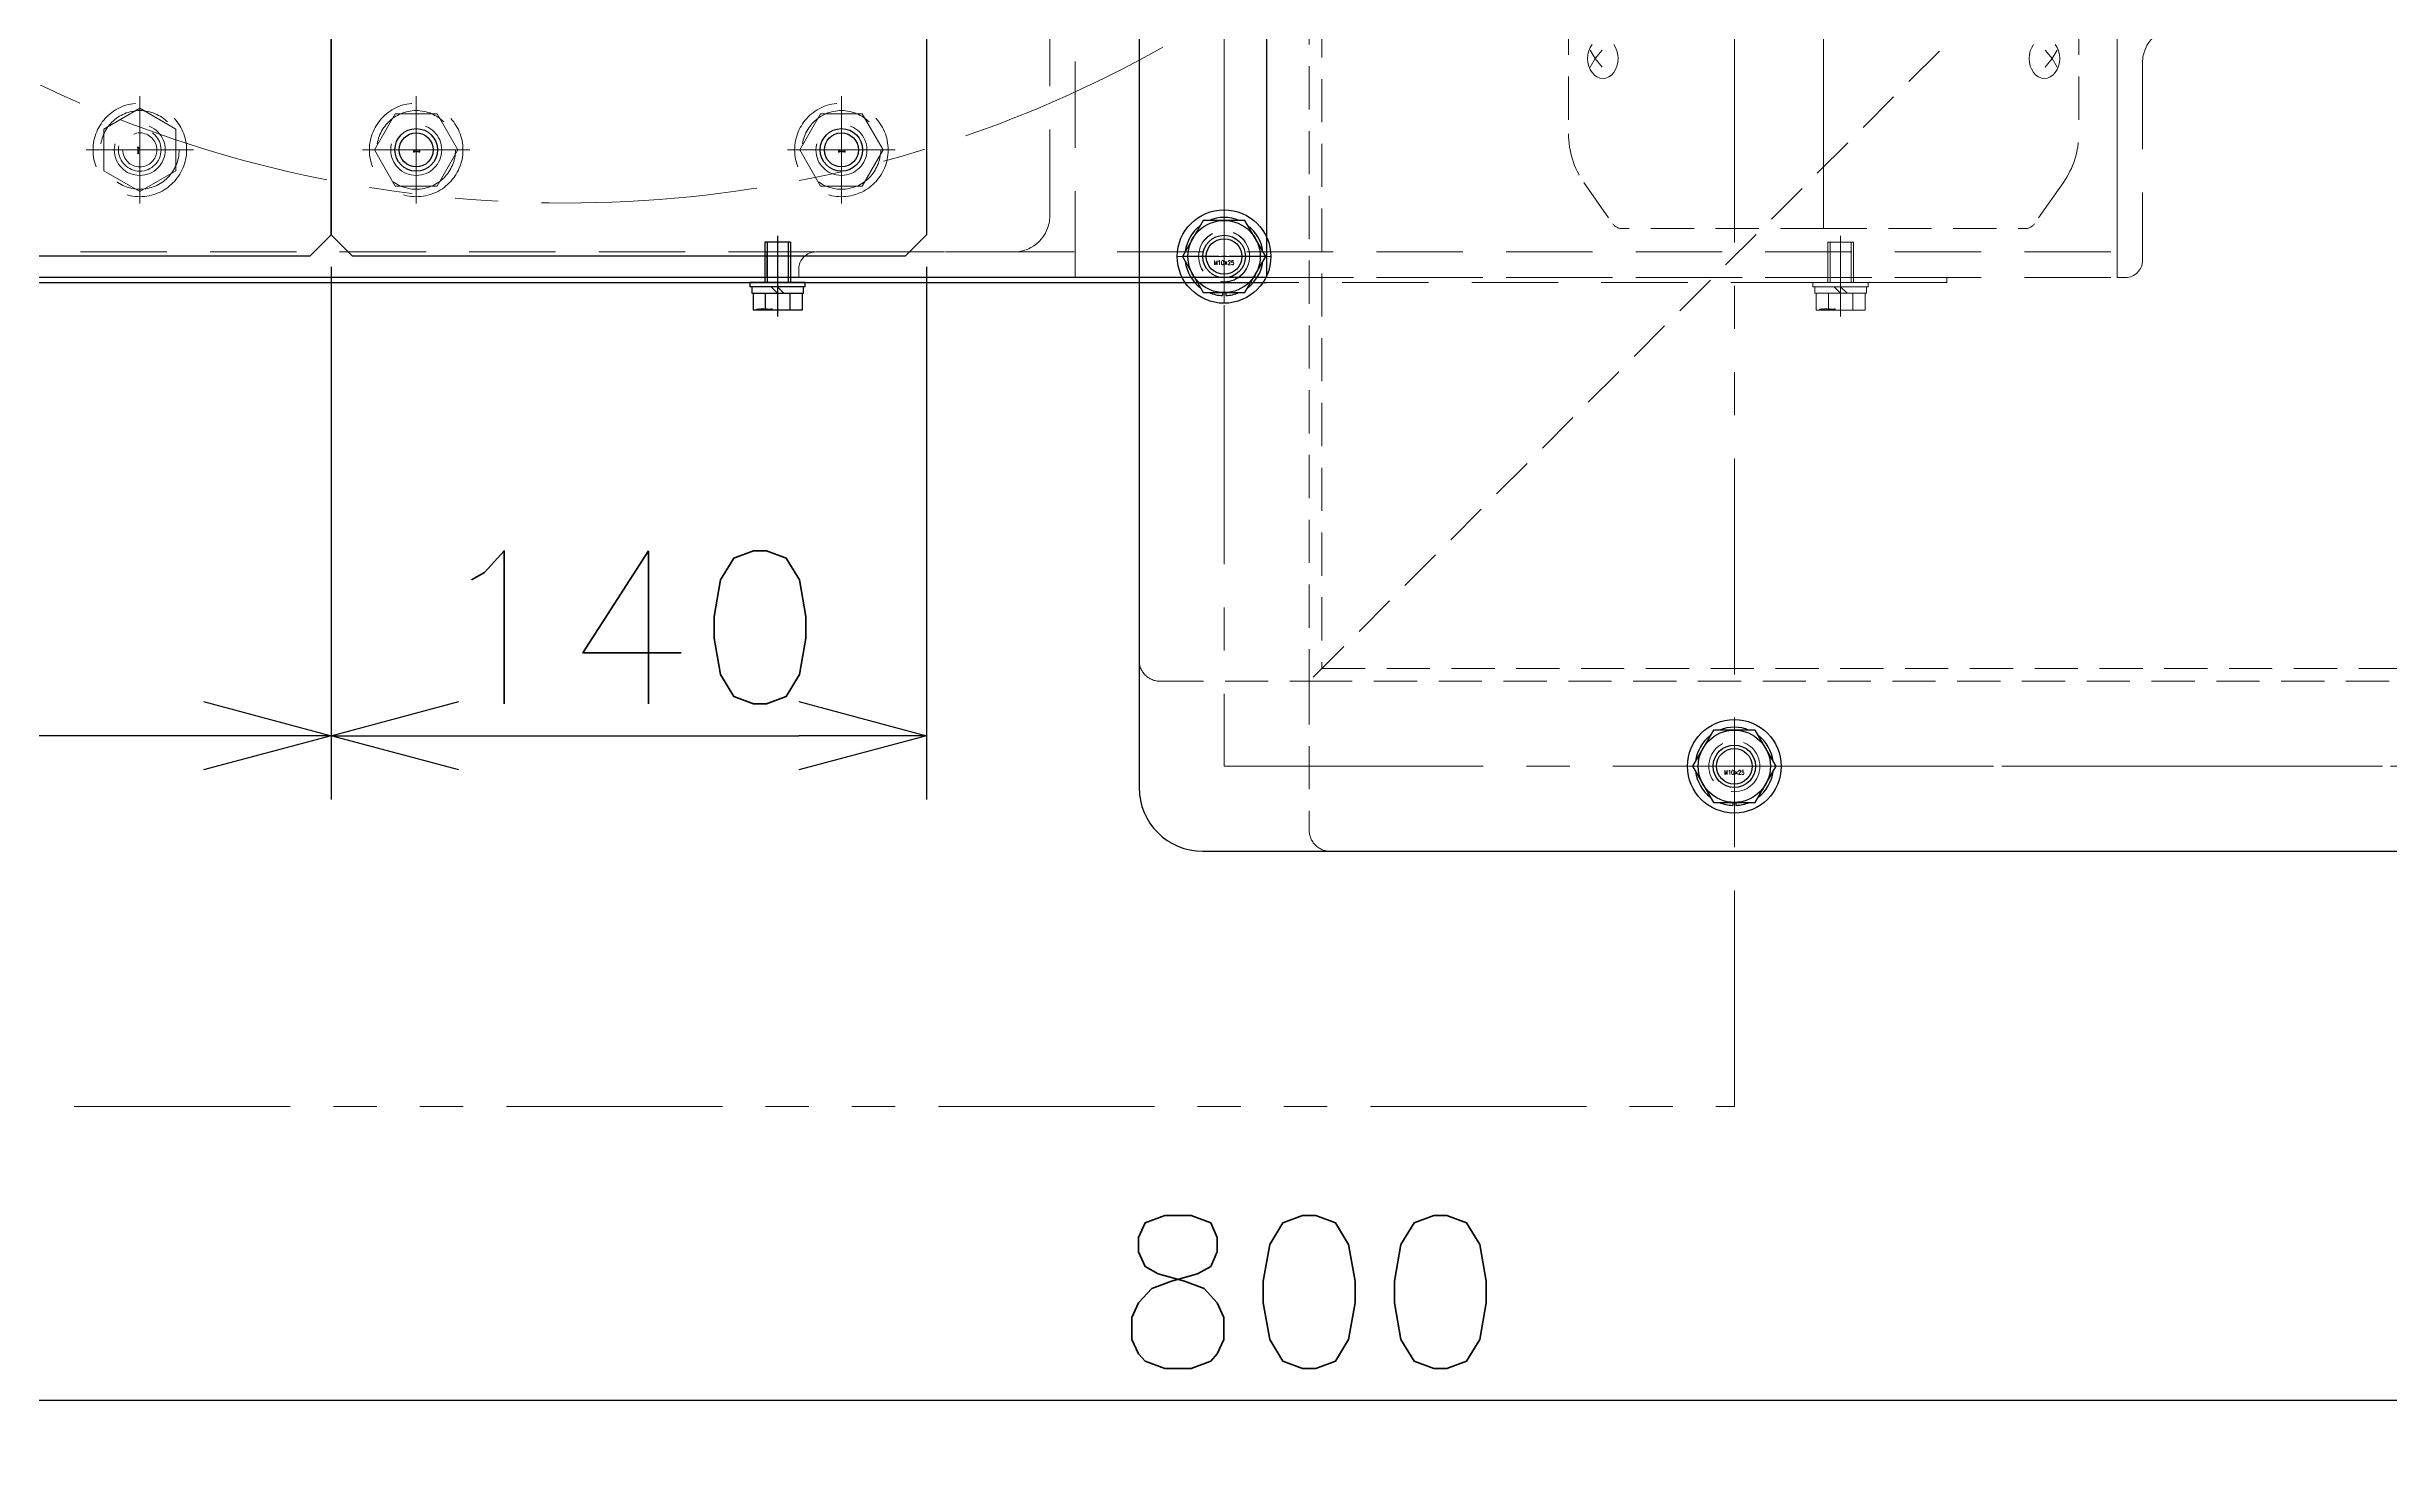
# Model space of a CAD drawing. Header units: millimetres. Extents: x 0 to 49006, y -7876 to 6995.
# Drawn here: x 31043 to 31594, y 5315 to 5649 of the extents above; entities that cross this region are included whole.
import ezdxf

# ---------------------------------------------------------------- set-up
doc = ezdxf.new("R2010")
doc.units = ezdxf.units.MM
doc.header["$LTSCALE"] = 3.2
doc.header["$PDMODE"] = 99
doc.header["$PDSIZE"] = 1
for name, pattern in [('CENTER2', [28.575, 19.05, -3.175, 3.175, -3.175]), ('HIDDEN', [9.525, 6.35, -3.175]), ('HIDDEN2', [4.7625, 3.175, -1.5875]), ('PHANTOM2', [31.75, 15.875, -3.175, 3.175, -3.175, 3.175, -3.175])]:
    doc.linetypes.add(name, pattern=pattern)
for name, color, linetype, lineweight in [('01_外形線', 7, 'Continuous', 25), ('03_かくれ線', 6, 'HIDDEN2', 13), ('04_HIDDEN', 2, 'HIDDEN', 13), ('04_中心線', 1, 'CENTER2', 9), ('05_CENTER', 4, 'CENTER2', 13), ('06_PHANTOM', 2, 'PHANTOM2', 13), ('08_DIM', 3, 'Continuous', 13)]:
    doc.layers.add(name, color=color, linetype=linetype, lineweight=lineweight)
doc.layers.add('10_DRAFT', color=8, linetype='Continuous', lineweight=0, plot=False)
doc.layers.add('10_補助線', color=8, linetype='Continuous', lineweight=13, plot=False)
doc.styles.add('KSS_TXT', font='txt.shx', dxfattribs={"bigfont": 'extfont2.shx'})
doc.styles.add('KSS_TXT_L', font='txt.shx', dxfattribs={"height": 36, "bigfont": 'extfont2.shx'})
doc.styles.add('寸法用', font='simplex.shx', dxfattribs={"width": 0.8, "bigfont": '@extfont2.shx'})
doc.dimstyles.new('KSS_DIM', dxfattribs={"dimscale": 12, "dimtxt": 3, "dimasz": 2.5, "dimexe": 1.25, "dimexo": 0.625, "dimtad": 1, "dimdsep": 46, "dimtxsty": 'KSS_TXT', "dimblk": 'OPEN30', "dimcen": 0, "dimazin": 2, "dimtfac": 0.75, "dimtmove": 0, "dimatfit": 3, "dimldrblk": 'OPEN30', "dimfxl": 1.25, "dimtolj": 1, "dimarcsym": 0})

# ---------------------------------------------------------------- blocks, each defined once
blk = doc.blocks.new('_Open30')
at = {"color": 0, "linetype": 'ByBlock', "lineweight": -2}
for p, q in [((-1, 0.268), (0, 0)), ((0, 0), (-1, -0.268)), ((0, 0), (-1, 0))]:
    blk.add_line(p, q, dxfattribs=at)
blk = doc.blocks.new('*D1979')
at = {"layer": '08_DIM', "color": 0, "lineweight": -2, "transparency": 16777216}
for p, q in [((30939.72, 5747.98), (30939.72, 5315.34)), ((31739.72, 5479.81), (31739.72, 5315.34)), ((31709.72, 5330.34), (30969.72, 5330.34))]:
    blk.add_line(p, q, dxfattribs=at)
at = {"layer": 'Defpoints', "color": 0, "transparency": 16777216}
for p in [(30939.72, 5755.48), (31739.72, 5487.31), (30939.72, 5330.34)]:
    blk.add_point(p, dxfattribs=at)
at = {"layer": '08_DIM', "color": 0, "lineweight": -2, "transparency": 16777216, "xscale": 30, "yscale": 30, "zscale": 30, "rotation": 180}
blk.add_blockref('_Open30', (30939.72, 5330.34), dxfattribs=at)
at = {"layer": '08_DIM', "color": 0, "lineweight": -2, "transparency": 16777216, "xscale": 30, "yscale": 30, "zscale": 30}
blk.add_blockref('_Open30', (31739.72, 5330.34), dxfattribs=at)
at = {"layer": '08_DIM', "color": 0, "transparency": 16777216, "insert": (31339.72, 5355.84), "char_height": 36, "attachment_point": 5, "style": 'KSS_TXT'}
blk.add_mtext('\\A1;800', dxfattribs=at)
blk = doc.blocks.new('A$C71336A15_1_1')
at = {"color": 0}
for radius in [27.5, 21, 19.69]:
    blk.add_circle((0, 0), radius, dxfattribs=at)
at = {"layer": '05_CENTER'}
for p, q in [((0, 31.5), (0, -31.5)), ((-31.5, 0), (31.5, 0))]:
    blk.add_line(p, q, dxfattribs=at)
blk = doc.blocks.new('A$C491655AE_1_1')
at = {"color": 0, "linetype": 'CENTER2'}
for p, q in [((0, -12.64), (0, 12.64)), ((-12.64, 0), (12.64, 0))]:
    blk.add_line(p, q, dxfattribs=at)
at = {"color": 0}
for p, q in [((-9.81, 0), (-4.91, 8.5)), ((-4.91, 8.5), (4.91, 8.5)), ((4.91, 8.5), (9.81, 0)), ((-4.91, -8.5), (-9.81, 0)), ((9.81, 0), (4.91, -8.5)), ((4.91, -8.5), (-4.91, -8.5))]:
    blk.add_line(p, q, dxfattribs=at)
for radius in [11, 9.25]:
    blk.add_circle((0, 0), radius, dxfattribs=at)
at = {"layer": '10_DRAFT', "style": 'KSS_TXT_L'}
blk.add_text('BT-M10', height=0.3, dxfattribs=at).set_placement((-0.7, -0.54))
blk = doc.blocks.new('M6Za_1_1')
at = {"color": 0}
for radius in [5.5, 3.4]:
    blk.add_circle((0, 0), radius, dxfattribs=at)
at = {"layer": '05_CENTER'}
for p, q in [((0, -7.84), (0, 7.84)), ((7.84, 0), (-7.84, 0))]:
    blk.add_line(p, q, dxfattribs=at)
blk = doc.blocks.new('A$C51C205AC_1_1')
at = {"color": 0}
blk.add_lwpolyline([(-18.76, 32.5), (-37.53, 0), (-18.76, -32.5), (18.76, -32.5), (37.53, 0), (18.76, 32.5)], close=True, dxfattribs=at)
for radius in [21, 19.69]:
    blk.add_circle((0, 0), radius, dxfattribs=at)
at = {"layer": '04_HIDDEN'}
for p, q in [((-12, 32.5), (-12, 17.23)), ((-12, -32.5), (-12, -17.23))]:
    blk.add_line(p, q, dxfattribs=at)
at = {"layer": '05_CENTER'}
for p, q in [((0, 38.54), (0, -38.54)), ((-42.28, 0), (42.28, 0))]:
    blk.add_line(p, q, dxfattribs=at)
at = {"layer": '10_補助線'}
blk.add_circle((0, 0), 37.53, dxfattribs=at)
blk.add_blockref('M6Za_1_1', (-28, 0))
blk = doc.blocks.new('M10Tz_1_1')
at = {"color": 0}
for radius in [5, 4]:
    blk.add_circle((0, 0), radius, dxfattribs=at)
at = {"layer": '05_CENTER'}
for p, q in [((0, -8.34), (0, 8.34)), ((8.34, 0), (-8.34, 0))]:
    blk.add_line(p, q, dxfattribs=at)
blk = doc.blocks.new('A$C65E52C81_1_1')
at = {"color": 0}
blk.add_lwpolyline([(-295, 170), (295, 170), (300, 165), (300, -165), (295, -170), (-295, -170), (-300, -165), (-300, 165)], close=True, dxfattribs=at)
for centre, radius in [((-175, 125), 21), ((175, 125), 21), ((-44.77, 108.09), 11), ((44.77, 108.09), 11), ((0, 0), 87), ((0, 0), 63), ((-108.09, 44.77), 11), ((108.09, 44.77), 11), ((-108.09, -44.77), 11), ((108.09, -44.77), 11), ((-44.77, -108.09), 11), ((44.77, -108.09), 11), ((-175, -125), 21), ((175, -125), 21)]:
    blk.add_circle(centre, radius, dxfattribs=at)
at = {"layer": '04_HIDDEN'}
for radius in [139, 82]:
    blk.add_circle((0, 0), radius, dxfattribs=at)
at = {"layer": '05_CENTER'}
for p, q in [((-175, 156.5), (-175, 93.5)), ((175, 156.5), (175, 93.5)), ((0, -150.05), (0, 150.05)), ((-206.5, 125), (-143.5, 125)), ((-37.67, 90.94), (-51.88, 125.25)), ((37.67, 90.94), (51.88, 125.25)), ((143.5, 125), (206.5, 125)), ((-90.94, 37.67), (-125.25, 51.88)), ((90.94, 37.67), (125.25, 51.88)), ((150.05, 0), (-150.05, 0)), ((-90.94, -37.67), (-125.25, -51.88)), ((90.94, -37.67), (125.25, -51.88)), ((-175, -93.5), (-175, -156.5)), ((-37.67, -90.94), (-51.88, -125.25)), ((37.67, -90.94), (51.88, -125.25)), ((175, -93.5), (175, -156.5)), ((-206.5, -125), (-143.5, -125)), ((143.5, -125), (206.5, -125))]:
    blk.add_line(p, q, dxfattribs=at)
blk.add_circle((0, 0), 117, dxfattribs=at)
at = {"layer": '04_HIDDEN'}
for p in [(-275, 125), (-275, 0), (-275, -125)]:
    blk.add_blockref('M10Tz_1_1', p, dxfattribs=at)
at = {"layer": '04_HIDDEN', "xscale": -1}
for p in [(275, 125), (275, 0), (275, -125)]:
    blk.add_blockref('M10Tz_1_1', p, dxfattribs=at)
blk = doc.blocks.new('A$C3C06132C_1_1')
for name, p in [('A$C65E52C81_1_1', (0, 0)), ('A$C71336A15_1_1', (-175, 125)), ('A$C71336A15_1_1', (175, 125)), ('A$C71336A15_1_1', (-175, -125)), ('A$C71336A15_1_1', (175, -125))]:
    blk.add_blockref(name, p)
at = {"layer": '04_HIDDEN'}
for name, p in [('A$C51C205AC_1_1', (-175, 125)), ('A$C491655AE_1_1', (-275, 125)), ('A$C491655AE_1_1', (275, 125)), ('A$C491655AE_1_1', (-275, 0)), ('A$C491655AE_1_1', (275, 0)), ('A$C51C205AC_1_1', (-175, -125)), ('A$C491655AE_1_1', (-275, -125)), ('A$C491655AE_1_1', (275, -125))]:
    blk.add_blockref(name, p, dxfattribs=at)
at = {"layer": '04_HIDDEN', "rotation": 180}
for p in [(175, 125), (175, -125)]:
    blk.add_blockref('A$C51C205AC_1_1', p, dxfattribs=at)
blk = doc.blocks.new('A$C3E8602F1_1_1')
at = {"color": 0}
for centre, radius in [((-44.77, 108.09), 10), ((-44.77, 108.09), 8), ((44.77, 108.09), 10), ((44.77, 108.09), 8), ((-21.5, 37.24), 21), ((21.5, 37.24), 21), ((-108.09, 44.77), 10), ((-108.09, 44.77), 8), ((-21.5, 37.24), 15), ((21.5, 37.24), 15), ((108.09, 44.77), 10), ((108.09, 44.77), 8), ((-43, 0), 21), ((0, 0), 21), ((43, 0), 21), ((-43, 0), 15), ((0, 0), 15), ((43, 0), 15), ((-21.5, -37.24), 21), ((21.5, -37.24), 21), ((-21.5, -37.24), 15), ((21.5, -37.24), 15), ((-108.09, -44.77), 10), ((-108.09, -44.77), 8), ((108.09, -44.77), 10), ((108.09, -44.77), 8), ((-44.77, -108.09), 10), ((44.77, -108.09), 10), ((-44.77, -108.09), 8), ((44.77, -108.09), 8)]:
    blk.add_circle(centre, radius, dxfattribs=at)
at = {"layer": '04_HIDDEN'}
blk.add_circle((0, 0), 137, dxfattribs=at)
at = {"layer": '05_CENTER'}
for p, q in [((0, 145.1), (0, -145.1)), ((-51.18, 123.56), (-38.37, 92.63)), ((51.18, 123.56), (38.37, 92.63)), ((0, 8.48), (0, 69.52)), ((-6.24, 10.81), (-36.76, 63.67)), ((6.24, 10.81), (36.76, 63.67)), ((-123.56, 51.18), (-92.63, 38.37)), ((123.56, 51.18), (92.63, 38.37)), ((-145.1, 0), (145.1, 0)), ((-6.24, -10.81), (-36.76, -63.67)), ((6.24, -10.81), (36.76, -63.67)), ((-123.56, -51.18), (-92.63, -38.37)), ((123.56, -51.18), (92.63, -38.37)), ((-51.18, -123.56), (-38.37, -92.63)), ((51.18, -123.56), (38.37, -92.63))]:
    blk.add_line(p, q, dxfattribs=at)
for radius in [117, 43]:
    blk.add_circle((0, 0), radius, dxfattribs=at)
at = {"layer": '10_DRAFT'}
blk.add_circle((0, 0), 63, dxfattribs=at)
blk = doc.blocks.new('M20CBv_1_1')
at = {"color": 0, "linetype": 'CENTER2'}
for p, q in [((0, -23.98), (0, 23.98)), ((23.98, 0), (-23.98, 0))]:
    blk.add_line(p, q, dxfattribs=at)
at = {"color": 0}
blk.add_lwpolyline([(-8.5, 4.91), (-8.5, -4.91), (0, -9.81), (8.5, -4.91), (8.5, 4.91), (0, 9.81)], close=True, dxfattribs=at)
for radius in [20, 15]:
    blk.add_circle((0, 0), radius, dxfattribs=at)
at = {"layer": '10_DRAFT', "style": 'KSS_TXT'}
blk.add_text('M20', height=2, dxfattribs=at).set_placement((0.89, 0.32))
blk = doc.blocks.new('*U169')
at = {"rotation": 22.5}
blk.add_blockref('M20CBv_1_1', (0, 0), dxfattribs=at)
blk = doc.blocks.new('A$C418B5A05_1_1')
at = {"color": 0, "linetype": 'ByBlock', "lineweight": -2, "transparency": 16777216}
for p, rotation in [((44.77, 108.09), 314.9999999999999), ((-108.09, 44.77), 44.99999999999996), ((108.09, 44.77), 270), ((108.09, -44.77), 224.9999999999999), ((-108.09, -44.77), 90), ((-44.77, -108.09), 134.9999999999999), ((44.77, -108.09), 180)]:
    blk.add_blockref('*U169', p, dxfattribs=dict(at, rotation=rotation))
blk.add_blockref('A$C3E8602F1_1_1', (0, 0))
blk.add_blockref('*U169', (-44.77, 108.09), dxfattribs=at)
blk = doc.blocks.new('A$C6C7143FB_1_1')
blk.add_blockref('A$C3C06132C_1_1', (0, 0))
at = {"layer": '04_HIDDEN'}
blk.add_blockref('A$C418B5A05_1_1', (0, 0), dxfattribs=at)
blk = doc.blocks.new('A$C402B3D07_1_1')
at = {"color": 0}
for p, q in [((0, 0), (-65, 0)), ((-65, -2), (-65, 0)), ((0, 0), (0, -65)), ((-61, -6), (-14.5, -6)), ((-6, -14.5), (-6, -61)), ((-2, -65), (0, -65))]:
    blk.add_line(p, q, dxfattribs=at)
for centre, radius, start, end in [((-61, -2), 4, 180, 270), ((-14.5, -14.5), 8.5, 0, 90), ((-2, -61), 4, 180, 270)]:
    blk.add_arc(centre, radius, start, end, dxfattribs=at)
blk = doc.blocks.new('A$C64152858_1_1')
at = {"color": 0}
blk.add_lwpolyline([(-795, -180), (-1215, -180), (-1215, -245), (-35, -245), (-35, -180), (-315, -180)], dxfattribs=at)
for centre in [(-500, -215), (-435, -215), (-335, -215)]:
    blk.add_circle(centre, 6, dxfattribs=at)
at = {"layer": '04_HIDDEN'}
for p, q in [((-1215, -239), (-35, -239)), ((-353, -239), (-353, -245)), ((-352.5, -239), (-352.5, -245)), ((-347.5, -239), (-347.5, -245)), ((-347, -239), (-347, -245)), ((-103, -239), (-103, -245)), ((-102.5, -239), (-102.5, -245)), ((-97.5, -239), (-97.5, -245)), ((-97, -239), (-97, -245))]:
    blk.add_line(p, q, dxfattribs=at)
at = {"layer": '05_CENTER'}
for p, q in [((-500, -205.66), (-500, -224.34)), ((-435, -205.66), (-435, -224.34)), ((-335, -205.66), (-335, -224.34)), ((-490.66, -215), (-509.34, -215)), ((-425.66, -215), (-444.34, -215)), ((-325.66, -215), (-344.34, -215)), ((-350, -236.81), (-350, -247.19)), ((-100, -236.81), (-100, -247.19))]:
    blk.add_line(p, q, dxfattribs=at)
at = {"xscale": -1}
blk.add_blockref('A$C402B3D07_1_1', (-35, -180), dxfattribs=at)
at = {"layer": '04_HIDDEN', "xscale": -1, "rotation": 180}
blk.add_blockref('A$C402B3D07_1_1', (-280, -245), dxfattribs=at)
blk = doc.blocks.new('A$C0E863C3F_1_1')
at = {"color": 0}
blk.add_lwpolyline([(-25, 1.2), (775, 1.2), (775, 0), (-25, 0)], close=True, dxfattribs=at)
at = {"layer": '05_CENTER'}
for p, q in [((0, -5.25), (0, 6.43)), ((250, -5.25), (250, 6.43))]:
    blk.add_line(p, q, dxfattribs=at)
blk = doc.blocks.new('A$C27070EE7_1_1')
at = {"color": 0}
for p, q in [((-5.77, 2.5), (-5.77, 6.5)), ((-5.77, 6.5), (5.77, 6.5)), ((-2.89, 2.5), (-2.89, 6.5)), ((2.89, 2.5), (2.89, 6.5)), ((5.77, 2.5), (5.77, 6.5)), ((-6.5, 1), (6.5, 1)), ((-6.5, 1), (-6.5, 0)), ((-6.5, 0), (6.5, 0)), ((-6.1, 2.5), (-6.1, 1)), ((6.1, 2.5), (-6.1, 2.5)), ((0, 1), (-1.5, 2.5)), ((0, 2.5), (1.5, 1)), ((6.1, 1), (6.1, 2.5)), ((6.5, 0), (6.5, 1))]:
    blk.add_line(p, q, dxfattribs=at)
at = {"color": 0, "linetype": 'CENTER2'}
blk.add_line((0, -11), (0, 8), dxfattribs=at)
at = {"color": 0, "linetype": 'HIDDEN'}
for p, q in [((-3, -9.5), (-3, 0)), ((-2.46, -9.5), (-2.46, 0)), ((2.46, -9.5), (2.46, 0)), ((3, -9.5), (3, 0)), ((-3, -9.5), (3, -9.5))]:
    blk.add_line(p, q, dxfattribs=at)
at = {"layer": '10_DRAFT', "style": 'KSS_TXT_L'}
blk.add_text('BT-M6x12L,SW,PW', height=0.3, dxfattribs=at).set_placement((1.27, 6.16))
blk = doc.blocks.new('M8Tz_1_1')
at = {"color": 0}
for radius in [4, 3.25]:
    blk.add_circle((0, 0), radius, dxfattribs=at)
at = {"layer": '05_CENTER'}
for p, q in [((0, -6.92), (0, 6.92)), ((6.92, 0), (-6.92, 0))]:
    blk.add_line(p, q, dxfattribs=at)
blk = doc.blocks.new('A$C76444595_1_1')
at = {"color": 0}
blk.add_lwpolyline([(-125, 575), (5, 575), (10, 570), (10, -20), (5, -25), (-125, -25), (-130, -20), (-130, 570)], close=True, dxfattribs=at)
blk.add_circle((-75, 275), 37.5, dxfattribs=at)
at = {"layer": '05_CENTER'}
for p, q in [((-75, 322.96), (-75, 227.04)), ((-27.04, 275), (-122.96, 275))]:
    blk.add_line(p, q, dxfattribs=at)
at = {"color": 0}
for p in [(-110, 550), (-10, 550), (-110, 0), (-10, 0)]:
    blk.add_blockref('M10Tz_1_1', p, dxfattribs=at)
at = {"rotation": 180}
for p in [(-117, 338), (1, 338), (-117, 233), (1, 233)]:
    blk.add_blockref('M8Tz_1_1', p, dxfattribs=at)
blk = doc.blocks.new('A$C491655AE_1_1_2_1')
at = {"color": 0, "linetype": 'CENTER2'}
for p, q in [((0, -12.64), (0, 12.64)), ((-12.64, 0), (12.64, 0))]:
    blk.add_line(p, q, dxfattribs=at)
at = {"color": 0}
for p, q in [((-9.81, 0), (-4.91, 8.5)), ((-4.91, 8.5), (4.91, 8.5)), ((4.91, 8.5), (9.81, 0)), ((-4.91, -8.5), (-9.81, 0)), ((9.81, 0), (4.91, -8.5)), ((4.91, -8.5), (-4.91, -8.5))]:
    blk.add_line(p, q, dxfattribs=at)
for radius in [11, 9.25]:
    blk.add_circle((0, 0), radius, dxfattribs=at)
at = {"layer": '10_DRAFT', "style": 'KSS_TXT_L'}
blk.add_text('BT-M10', height=0.3, dxfattribs=at).set_placement((-0.7, -0.54))
blk = doc.blocks.new('A$C44A32885_1_1')
at = {"layer": '06_PHANTOM'}
blk.add_circle((-65, 275), 287.5, dxfattribs=at)
blk.add_blockref('A$C76444595_1_1', (10, 0))
at = {"layer": '04_HIDDEN'}
for p in [(-100, 0), (0, 0)]:
    blk.add_blockref('A$C491655AE_1_1_2_1', p, dxfattribs=at)
blk = doc.blocks.new('*D2001')
at = {"layer": '08_DIM', "color": 0, "lineweight": -2, "transparency": 16777216}
for p, q in [((31109.72, 5597.02), (31109.72, 5471.72)), ((31249.72, 5597.02), (31249.72, 5471.72)), ((31139.72, 5486.72), (31219.72, 5486.72))]:
    blk.add_line(p, q, dxfattribs=at)
at = {"layer": 'Defpoints', "color": 0, "transparency": 16777216}
for p in [(31109.72, 5604.52), (31249.72, 5604.52), (31249.72, 5486.72)]:
    blk.add_point(p, dxfattribs=at)
at = {"layer": '08_DIM', "color": 0, "lineweight": -2, "transparency": 16777216, "xscale": 30, "yscale": 30, "zscale": 30, "rotation": 180}
blk.add_blockref('_Open30', (31109.72, 5486.72), dxfattribs=at)
at = {"layer": '08_DIM', "color": 0, "lineweight": -2, "transparency": 16777216, "xscale": 30, "yscale": 30, "zscale": 30}
blk.add_blockref('_Open30', (31249.72, 5486.72), dxfattribs=at)
at = {"layer": '08_DIM', "color": 0, "transparency": 16777216, "insert": (31179.72, 5512.22), "char_height": 36, "attachment_point": 5, "style": 'KSS_TXT'}
blk.add_mtext('\\A1;140', dxfattribs=at)
blk = doc.blocks.new('*D2002')
at = {"layer": '08_DIM', "color": 0, "lineweight": -2, "transparency": 16777216}
for p, q in [((30769.72, 5597.02), (30769.72, 5471.72)), ((31109.72, 5597.02), (31109.72, 5471.72)), ((31079.72, 5486.72), (30799.72, 5486.72))]:
    blk.add_line(p, q, dxfattribs=at)
at = {"layer": 'Defpoints', "color": 0, "transparency": 16777216}
for p in [(30769.72, 5604.52), (31109.72, 5604.52), (30769.72, 5486.72)]:
    blk.add_point(p, dxfattribs=at)
at = {"layer": '08_DIM', "color": 0, "lineweight": -2, "transparency": 16777216, "xscale": 30, "yscale": 30, "zscale": 30, "rotation": 180}
blk.add_blockref('_Open30', (30769.72, 5486.72), dxfattribs=at)
at = {"layer": '08_DIM', "color": 0, "lineweight": -2, "transparency": 16777216, "xscale": 30, "yscale": 30, "zscale": 30}
blk.add_blockref('_Open30', (31109.72, 5486.72), dxfattribs=at)
at = {"layer": '08_DIM', "color": 0, "transparency": 16777216, "insert": (30939.72, 5512.22), "char_height": 36, "attachment_point": 5, "style": 'KSS_TXT'}
blk.add_mtext('\\A1;340', dxfattribs=at)
blk = doc.blocks.new('*U2269')
at = {"layer": '04_中心線', "color": 0, "linetype": 'CENTER2', "transparency": 16777216}
for p, q in [((0, 50), (0, 253.5)), ((-253.5, 0), (-50, 0)), ((50, 0), (253.5, 0)), ((0, -253.5), (0, -50))]:
    blk.add_line(p, q, dxfattribs=at)
at = {"layer": '04_中心線', "color": 0, "linetype": 'Continuous', "transparency": 16777216}
for p, q in [((0, -25), (0, 25)), ((-25, 0), (25, 0))]:
    blk.add_line(p, q, dxfattribs=at)
blk = doc.blocks.new('*U2243')
at = {"layer": '04_中心線', "color": 0, "linetype": 'CENTER2', "transparency": 16777216}
for p, q in [((0, 1.2), (0, 9.5)), ((-9.5, 0), (-1.2, 0)), ((1.2, 0), (9.5, 0)), ((0, -9.5), (0, -1.2))]:
    blk.add_line(p, q, dxfattribs=at)
at = {"layer": '04_中心線', "color": 0, "linetype": 'Continuous', "transparency": 16777216}
for p, q in [((-0.6, 0), (0.6, 0)), ((0, -0.6), (0, 0.6))]:
    blk.add_line(p, q, dxfattribs=at)
blk = doc.blocks.new('*U2248')
at = {"layer": '04_中心線', "color": 0, "linetype": 'CENTER2', "transparency": 16777216}
for p, q in [((0, 1.2), (0, 9.5)), ((-9.5, 0), (-1.2, 0)), ((1.2, 0), (9.5, 0)), ((0, -9.5), (0, -1.2))]:
    blk.add_line(p, q, dxfattribs=at)
at = {"layer": '04_中心線', "color": 0, "linetype": 'Continuous', "transparency": 16777216}
for p, q in [((-0.6, 0), (0.6, 0)), ((0, -0.6), (0, 0.6))]:
    blk.add_line(p, q, dxfattribs=at)
blk = doc.blocks.new('*U2221')
at = {"layer": '04_中心線', "color": 0, "linetype": 'CENTER2', "transparency": 16777216}
for p, q in [((0, 1.2), (0, 9.5)), ((-9.5, 0), (-1.2, 0)), ((1.2, 0), (9.5, 0)), ((0, -9.5), (0, -1.2))]:
    blk.add_line(p, q, dxfattribs=at)
at = {"layer": '04_中心線', "color": 0, "linetype": 'Continuous', "transparency": 16777216}
for p, q in [((-0.6, 0), (0.6, 0)), ((0, -0.6), (0, 0.6))]:
    blk.add_line(p, q, dxfattribs=at)
blk = doc.blocks.new('*U2254')
at = {"layer": '04_中心線', "color": 0, "linetype": 'CENTER2', "transparency": 16777216}
for p, q in [((0, 1.2), (0, 9.5)), ((-9.5, 0), (-1.2, 0)), ((1.2, 0), (9.5, 0)), ((0, -9.5), (0, -1.2))]:
    blk.add_line(p, q, dxfattribs=at)
at = {"layer": '04_中心線', "color": 0, "linetype": 'Continuous', "transparency": 16777216}
for p, q in [((-0.6, 0), (0.6, 0)), ((0, -0.6), (0, 0.6))]:
    blk.add_line(p, q, dxfattribs=at)

msp = doc.modelspace()

# ---------------------------------------------------------------- linework, layer by layer
msp.add_line((30689.722, 5593.323), (31329.722, 5593.323))
msp.add_lwpolyline([(31249.722, 5659.523), (31329.722, 5659.523), (31329.722, 5594.523), (30349.722, 5594.523), (30349.722, 5659.523), (30769.722, 5659.523)])
at = {"layer": '01_外形線'}
for p, q in [((31299.722, 6324.523), (31299.722, 5474.523)), ((31314.722, 5459.523), (32164.722, 5459.523))]:
    msp.add_line(p, q, dxfattribs=at)
for points in [[(31314.815, 5607.943), (31309.907, 5599.443)], [(31324.63, 5607.943), (31314.815, 5607.943)], [(31329.537, 5599.443), (31324.63, 5607.943)], [(31309.907, 5599.443), (31314.815, 5590.943)], [(31324.63, 5590.943), (31329.537, 5599.443)], [(31314.815, 5590.943), (31324.63, 5590.943)], [(31319.347, 5590.943), (31319.347, 5590.251)], [(31320.097, 5590.943), (31320.097, 5590.251)], [(31434.815, 5488.023), (31429.907, 5479.523)], [(31444.63, 5488.023), (31434.815, 5488.023)], [(31449.537, 5479.523), (31444.63, 5488.023)], [(31429.907, 5479.523), (31434.815, 5471.023)], [(31444.63, 5471.023), (31449.537, 5479.523)], [(31434.815, 5471.023), (31444.63, 5471.023)], [(31439.347, 5471.023), (31439.347, 5470.331)], [(31440.097, 5471.023), (31440.097, 5470.331)]]:
    msp.add_lwpolyline(points, dxfattribs=at)
for points in [[(31323.242, 5607.943, 0.1988668), (31316.202, 5607.943)], [(31314.121, 5606.742, 0.1988668), (31310.601, 5600.645)], [(31328.844, 5600.645, 0.1988668), (31325.324, 5606.742)], [(31310.601, 5598.242, 0.1988668), (31314.121, 5592.145)], [(31325.324, 5592.145, 0.1988668), (31328.844, 5598.242)], [(31316.202, 5590.943, 0.0881874), (31319.347, 5590.251)], [(31320.097, 5590.251, 0.0881874), (31323.242, 5590.943)], [(31434.121, 5486.822, 0.1988668), (31430.601, 5480.725)], [(31443.242, 5488.023, 0.1988668), (31436.202, 5488.023)], [(31448.844, 5480.725, 0.1988668), (31445.324, 5486.822)], [(31430.601, 5478.322, 0.1988668), (31434.121, 5472.225)], [(31445.324, 5472.225, 0.1988668), (31448.844, 5478.322)], [(31436.202, 5471.023, 0.0881874), (31439.347, 5470.331)], [(31440.097, 5470.331, 0.0881874), (31443.242, 5471.023)]]:
    msp.add_lwpolyline(points, format="xyb", dxfattribs=at)
for centre, radius in [((31319.722, 5599.443), 11), ((31319.722, 5599.443), 8.5), ((31319.722, 5599.443), 5), ((31319.722, 5599.443), 4.188), ((31439.722, 5479.523), 11), ((31439.722, 5479.523), 8.5), ((31439.722, 5479.523), 5), ((31439.722, 5479.523), 4.188)]:
    msp.add_circle(centre, radius, dxfattribs=at)
msp.add_arc((31314.722, 5474.523), 15, 180, 270, dxfattribs=at)
at = {"layer": '03_かくれ線', "transparency": 33554559}
for p, q in [((31339.722, 6299.523), (31339.722, 5499.523)), ((31342.722, 6296.523), (31342.722, 5502.523)), ((31541.849, 5701.65), (31339.722, 5499.523)), ((31339.722, 5499.523), (32139.722, 5499.523)), ((31342.722, 5502.523), (32136.722, 5502.523))]:
    msp.add_line(p, q, dxfattribs=at)
at = {"layer": '03_かくれ線'}
for p, q in [((31400.722, 5657.023), (31400.722, 5628.329)), ((31520.722, 5657.023), (31520.722, 5628.329)), ((31405.806, 5648.023), (31406.982, 5646.023)), ((31406.982, 5646.023), (31408.634, 5648.023)), ((31514.462, 5646.023), (31512.809, 5648.023)), ((31515.638, 5648.023), (31514.462, 5646.023)), ((31405.806, 5644.023), (31406.982, 5646.023)), ((31406.982, 5646.023), (31408.634, 5644.023)), ((31514.462, 5646.023), (31512.809, 5644.023)), ((31515.638, 5644.023), (31514.462, 5646.023)), ((31404.339, 5616.858), (31411.149, 5607.132)), ((31517.105, 5616.858), (31510.295, 5607.132)), ((31460.722, 5606.023), (31413.279, 5606.023)), ((31460.722, 5606.023), (31508.165, 5606.023))]:
    msp.add_line(p, q, dxfattribs=at)
at = {"layer": '03_かくれ線', "transparency": 33554559}
for points in [[(31339.722, 6299.523), (31304.722, 6299.523, 0.4142136), (31299.722, 6294.523), (31299.722, 5504.523, 0.4142136), (31304.722, 5499.523), (31339.722, 5499.523)], [(31339.722, 5499.523), (31339.722, 5464.523, 0.4142136), (31344.722, 5459.523), (32134.722, 5459.523, 0.4142136), (32139.722, 5464.523), (32139.722, 5499.523)]]:
    msp.add_lwpolyline(points, format="xyb", dxfattribs=at)
at = {"layer": '03_かくれ線'}
for points in [[(31406.251, 5649.347), (31405.802, 5648.634), (31405.469, 5647.822), (31405.264, 5646.94), (31405.195, 5646.023), (31405.264, 5645.106), (31405.469, 5644.225), (31405.802, 5643.412), (31406.251, 5642.7), (31406.797, 5642.115), (31407.419, 5641.681), (31408.095, 5641.414), (31408.798, 5641.323), (31409.501, 5641.414), (31410.177, 5641.681), (31410.8, 5642.115), (31411.346, 5642.7), (31411.794, 5643.412), (31412.127, 5644.225), (31412.332, 5645.106), (31412.402, 5646.023), (31412.332, 5646.94), (31412.127, 5647.822), (31411.794, 5648.634), (31411.346, 5649.347)], [(31510.098, 5649.347), (31509.649, 5648.634), (31509.316, 5647.822), (31509.111, 5646.94), (31509.042, 5646.023), (31509.111, 5645.106), (31509.316, 5644.225), (31509.649, 5643.412), (31510.098, 5642.7), (31510.644, 5642.115), (31511.267, 5641.681), (31511.942, 5641.414), (31512.645, 5641.323), (31513.348, 5641.414), (31514.024, 5641.681), (31514.647, 5642.115), (31515.193, 5642.7), (31515.641, 5643.412), (31515.974, 5644.225), (31516.179, 5645.106), (31516.249, 5646.023), (31516.179, 5646.94), (31515.974, 5647.822), (31515.641, 5648.634), (31515.193, 5649.347)]]:
    msp.add_lwpolyline(points, dxfattribs=at)
at = {"layer": '03_かくれ線', "transparency": 33554559}
for centre in [(31319.722, 5599.523), (31439.722, 5479.523)]:
    msp.add_circle(centre, 6, dxfattribs=at)
at = {"layer": '03_かくれ線'}
for centre in [(31319.722, 5599.443), (31439.722, 5479.523)]:
    msp.add_circle(centre, 6, dxfattribs=at)
for centre, radius, start, end in [((31420.722, 5628.329), 20, 180, 215), ((31500.722, 5628.329), 20, 325, 0), ((31413.279, 5608.623), 2.6, 215, 270), ((31508.165, 5608.623), 2.6, 270, 325)]:
    msp.add_arc(centre, radius, start, end, dxfattribs=at)
at = {"layer": '04_中心線', "transparency": 33554559}
for p, q in [((31319.722, 6199.523), (31319.722, 5599.523)), ((31439.722, 5479.523), (32039.722, 5479.523))]:
    msp.add_line(p, q, dxfattribs=at)
at = {"layer": '04_中心線'}
msp.add_line((31460.722, 5606.023), (31460.722, 5970.511), dxfattribs=at)
msp.add_lwpolyline([(31319.722, 5479.523), (32159.722, 5479.523), (32159.722, 6319.523), (31319.722, 6319.523)], close=True, dxfattribs=at)
for points in [[(31319.722, 5610.443), (31319.722, 5588.443)], [(31330.722, 5599.443), (31308.722, 5599.443)], [(31439.722, 5490.523), (31439.722, 5468.523)], [(31450.722, 5479.523), (31428.722, 5479.523)]]:
    msp.add_lwpolyline(points, dxfattribs=at)
at = {"layer": '06_PHANTOM'}
msp.add_lwpolyline([(30439.722, 5399.523), (31439.722, 5399.523), (31439.722, 6399.523), (30439.722, 6399.523)], close=True, dxfattribs=at)

# ---------------------------------------------------------------- block references
for name, p, rotation in [('A$C6C7143FB_1_1', (30939.722, 5899.523), 270), ('A$C27070EE7_1_1', (31214.722, 5593.323), 180)]:
    msp.add_blockref(name, p, dxfattribs=dict(rotation=rotation))
msp.add_blockref('A$C44A32885_1_1', (31229.722, 5624.523))
at = {"layer": '04_HIDDEN'}
msp.add_blockref('A$C64152858_1_1', (31564.722, 5839.523), dxfattribs=at)
at = {"layer": '04_HIDDEN', "rotation": 180}
for name, p in [('A$C27070EE7_1_1', (31464.722, 5593.323)), ('A$C0E863C3F_1_1', (31464.722, 5594.523))]:
    msp.add_blockref(name, p, dxfattribs=at)
at = {"layer": '04_中心線', "linetype": 'CENTER2', "transparency": 33554559}
for name, p, rotation in [('*U2269', (31739.722, 5899.523), 270), ('*U2243', (31319.722, 5599.523), 180), ('*U2248', (31439.722, 5479.523), 270)]:
    msp.add_blockref(name, p, dxfattribs=dict(at, rotation=rotation))
at = {"layer": '04_中心線', "linetype": 'CENTER2'}
for name, p, rotation in [('*U2221', (31319.722, 5599.443), 180), ('*U2254', (31439.722, 5479.523), 270)]:
    msp.add_blockref(name, p, dxfattribs=dict(at, rotation=rotation))

# ---------------------------------------------------------------- texts
at = {"layer": '03_かくれ線', "style": '寸法用', "width": 0.8}
for p in [(31317.304, 5597.49), (31437.304, 5477.57)]:
    msp.add_text('M10×25', height=1, dxfattribs=at).set_placement(p)

# ---------------------------------------------------------------- dimensions: what is measured, and where the dimension line sits
at = {"layer": '08_DIM', "color": 1}
dim = msp.add_linear_dim(base=(30939.722, 5330.344), p1=(31739.722, 5487.308), p2=(30939.722, 5755.475), dimstyle='KSS_DIM', dxfattribs=at)
dim.commit()
dim.dimension.update_dxf_attribs({"geometry": '*D1979', "text_midpoint": (31339.722, 5355.844)})
for base, p2, picture, middle in [((30769.722, 5486.723), (30769.722, 5604.523), '*D2002', (30939.722, 5512.223)), ((31249.722, 5486.723), (31249.722, 5604.523), '*D2001', (31179.722, 5512.223))]:
    dim = msp.add_linear_dim(base=base, p1=(31109.722, 5604.523), p2=p2, dimstyle='KSS_DIM', override={"dimscale": 12}, dxfattribs=at)
    dim.commit()
    dim.dimension.update_dxf_attribs({"geometry": picture, "text_midpoint": middle})

doc.saveas('drawing.dxf')
